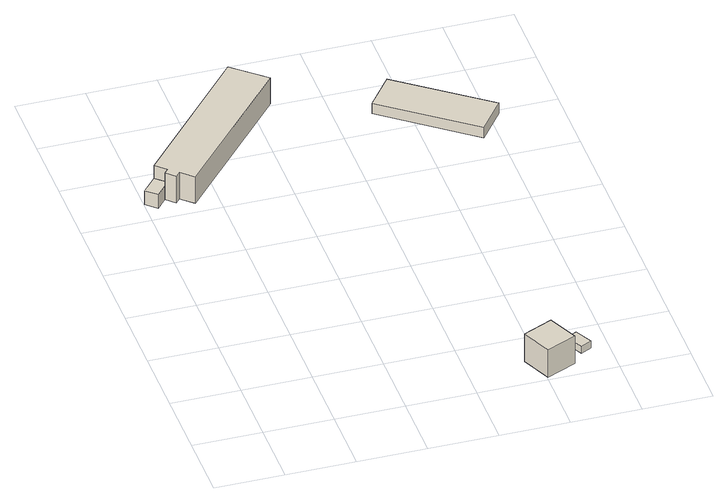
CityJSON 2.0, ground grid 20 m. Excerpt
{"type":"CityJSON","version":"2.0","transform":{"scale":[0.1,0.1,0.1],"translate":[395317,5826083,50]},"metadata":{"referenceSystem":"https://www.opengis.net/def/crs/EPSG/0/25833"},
"CityObjects":{
"building1":{"type":"Building","attributes":{"Gemeindeschluessel":"11000003","BezugspunktDach":"2200","function":"31001_2020","measuredHeight":4.53,"storeysAboveGround":1},"address":[{"country":"Germany","locality":"Berlin","thoroughfareNumber":"4 (1)","thoroughfareName":"Heinersdorfer Straße"}],"geometry":[{"type":"Solid","lod":"1","boundaries":[[[[0,1,2,3,4]],[[5,6,7,8,9]],[[5,9,4,3]],[[6,5,3,2]],[[7,6,2,1]],[[8,7,1,0]],[[9,8,0,4]]]]}]},
"building2":{"type":"Building","attributes":{"Gemeindeschluessel":"11000003","BezugspunktDach":"2200","function":"31001_2143","measuredHeight":8.81,"storeysAboveGround":1},"address":[{"country":"Germany","locality":"Berlin","thoroughfareNumber":"4","thoroughfareName":"Heinersdorfer Straße"}],"geometry":[{"type":"Solid","lod":"1","boundaries":[[[[10,11,12,13,14,15,16,17]],[[18,19,20,21,22,7,6,5]],[[18,5,17,16]],[[19,18,16,15]],[[20,19,15,14]],[[21,20,14,13]],[[22,21,13,12]],[[7,22,12,11]],[[6,7,11,10]],[[5,6,10,17]]]]}]},
"building3":{"type":"Building","attributes":{"Gemeindeschluessel":"11000003","BezugspunktDach":"2200","function":"31001_1010","measuredHeight":9.17,"storeysAboveGround":1},"address":[{"country":"Germany","locality":"Berlin","thoroughfareNumber":"3A","thoroughfareName":"Schreckhornweg"}],"geometry":[{"type":"Solid","lod":"1","boundaries":[[[[23,24,25,26]],[[27,28,29,30]],[[27,30,26,25]],[[28,27,25,24]],[[29,28,24,23]],[[30,29,23,26]]]]}]},
"building4":{"type":"Building","attributes":{"Gemeindeschluessel":"11000003","BezugspunktDach":"2200","function":"31001_1313","measuredHeight":2.3,"storeysAboveGround":1},"address":[{"country":"Germany","locality":"Berlin","thoroughfareNumber":"11A (1)","thoroughfareName":"Schreckhornweg"}],"geometry":[{"type":"Solid","lod":"1","boundaries":[[[[31,32,33,34]],[[35,36,37,38]],[[35,38,34,33]],[[36,35,33,32]],[[37,36,32,31]],[[38,37,31,34]]]]}]},
"building5":{"type":"Building","attributes":{"Gemeindeschluessel":"11000003","BezugspunktDach":"2200","function":"31001_2143","measuredHeight":3.36,"storeysAboveGround":1},"address":[{"country":"Germany","locality":"Berlin","thoroughfareNumber":"4 (2)","thoroughfareName":"Heinersdorfer Straße"}],"geometry":[{"type":"Solid","lod":"1","boundaries":[[[[39,40,41,42]],[[43,44,45,46]],[[43,46,42,41]],[[44,43,41,40]],[[45,44,40,39]],[[46,45,39,42]]]]}]}
},
"vertices":[
[31,1048,55],[59,1080,55],[71,1094,55],[41,1121,55],[0,1075,55],[41,1121,9],[71,1094,9],[59,1080,9],[31,1048,9],[0,1075,9],
[71,1094,97],[59,1080,97],[85,1057,97],[98,1071,97],[133,1040,97],[456,1407,97],[362,1488,97],[41,1121,97],[362,1488,9],[456,1407,9],[133,1040,9],[98,1071,9],[85,1057,9],
[800,6,104],[887,45,104],[847,133,104],[761,94,104],[847,133,13],[887,45,13],[800,6,13],[761,94,13],
[917,81,37],[949,97,37],[923,149,37],[891,133,37],[923,149,14],[949,97,14],[917,81,14],[891,133,14],
[957,1090,45],[1028,1184,45],[773,1376,45],[702,1283,45],[773,1376,11],[1028,1184,11],[957,1090,11],[702,1283,11]
]}
